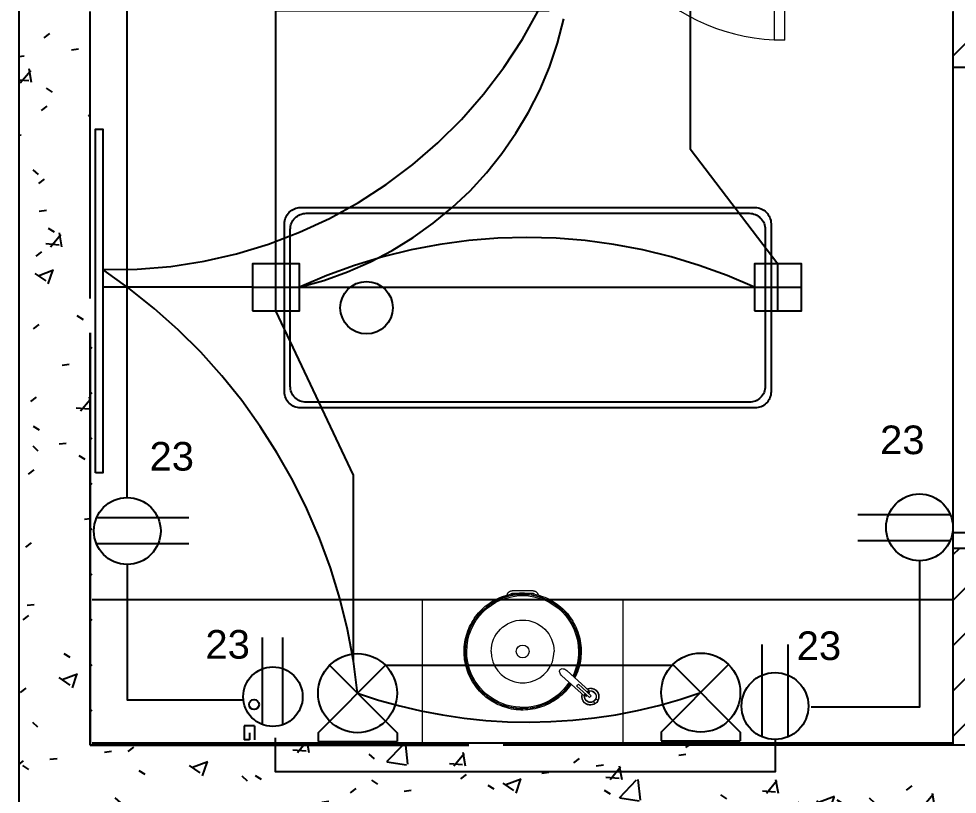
# Model space of a CAD drawing. Header units: inches. Extents: x 131 to 82119, y 71 to 16923.
# Drawn here: x 264.333 to 267.613, y 164.698 to 167.407 of the extents above; entities that cross this region are included whole.
import ezdxf
from ezdxf.enums import TextEntityAlignment as Align

# ---------------------------------------------------------------- set-up
doc = ezdxf.new("R2010")
doc.units = ezdxf.units.IN
doc.header["$MEASUREMENT"] = 0
doc.linetypes.add('HIDDEN', pattern=[9.525, 6.35, -3.175])
for name, color, linetype, lineweight in [('A-DOOR-____-MCUT', 31, 'Continuous', 18), ('A-DOOR-____-OTLN', 31, 'Continuous', 18), ('A-DOOR-FRAM-MCUT', 31, 'Continuous', 18), ('DUCTO-PARED O TECHO', 7, 'Continuous', 25), ('P-SANR-FIXT-OTLN', 6, 'Continuous', 18), ('SIMBOLOGIA', 150, 'Continuous', 25)]:
    doc.layers.add(name, color=color, linetype=linetype, lineweight=lineweight)
for name, color, linetype in [('Arquitectonico', 253, 'Continuous'), ('BLOQUES TOMAS Y LUCES', 140, 'Continuous'), ('LAMPARAS', 20, 'Continuous'), ('LUCES Y TOMAS', 5, 'Continuous'), ('Retorno', 5, 'HIDDEN')]:
    doc.layers.add(name, color=color, linetype=linetype)
doc.styles.get("Standard").update_dxf_attribs({"font": 'arial.ttf'})
pattern_1 = [(50, (280.8748, 170.8237), (0.546432, -0.047308), [0.057, -0.629]), (355, (280.8748, 170.8237), (-0.105429, 0.57337), [0.046, -0.503]), (100.451, (280.9208, 170.8197), (0.440955, 0.525708), [0.049, -0.534]), (46.184, (280.8748, 170.9757), (0.813123, -0.12606), [0.086, -0.943]), (96.636, (280.9428, 170.9657), (0.711995, 0.742252), [0.073, -0.801]), (351.184, (280.8748, 170.9757), (0.71223, 0.742616), [0.069, -0.754]), (21, (280.9508, 170.9377), (0.454985, -0.306292), [0.057, -0.629]), (326, (280.9508, 170.9377), (0.185766, 0.552594), [0.046, -0.503]), (71.451, (280.9888, 170.9127), (0.640536, 0.246016), [0.049, -0.534]), (37.5, (280.87478, 170.82372), (0.009206, 0.2541166), [0.025, -0.472, 0.025, -0.485, -0.505]), (37.5, (280.87478, 170.82372), (0.009206, 0.2541166), [-1.007, 0.025, -0.48]), (7.5, (280.87478, 170.82372), (0.2004608, 0.3007382), [0.025, -0.266, 0.025, -0.46, -0.192]), (7.5, (280.87478, 170.82372), (0.2004608, 0.3007382), [-0.776, 0.025, -0.167]), (327.5, (280.70478, 170.82372), (0.406483, -0.0170776), [0.025, -0.165, 0.025, -0.569, -0.789]), (327.5, (280.70478, 170.82372), (0.406483, -0.0170776), [-0.785, 0.025, -0.764]), (317.5, (280.62878, 170.82372), (0.4439987, 0.076008), [0.025, -0.223, 0.025, -0.37, -0.56]), (317.5, (280.62878, 170.82372), (0.4439987, 0.076008), [-0.642, 0.025, -0.535])]
pattern_2 = [(45, (280.87478, 170.82372), (-0.07919596, 0.07919596), [])]

# ---------------------------------------------------------------- blocks, each defined once
blk = doc.blocks.new('Single_Sink_Vanity_15616 - 500x700mm-1458960-ARQ-SS')
at = {"layer": 'P-SANR-FIXT-OTLN'}
for p, q in [((0.035, 0.2825), (-0.035, 0.2825)), ((-0.035, 0.2725), (-0.017, 0.2725)), ((0.017, 0.2725), (0.035, 0.2725)), ((-0.0961, 0.25), (-0.35, 0.25)), ((-0.35, 0.25), (-0.35, -0.25)), ((0.35, 0.25), (0.0961, 0.25)), ((0.35, -0.25), (0.35, 0.25)), ((-0.154, 0.0036), (-0.2324, -0.067)), ((-0.2157, -0.0856), (-0.1373, -0.015)), ((-0.1953, -0.0448), (-0.2395, -0.0846)), ((-0.2339, -0.0907), (-0.1898, -0.051)), ((-0.2568, -0.0957), (-0.2626, -0.1009)), ((-0.2339, -0.0907), (-0.2395, -0.0846)), ((-0.2533, -0.1112), (-0.2475, -0.106)), ((-0.35, -0.25), (0.35, -0.25))]:
    blk.add_line(p, q, dxfattribs=at)
at = {"layer": 'P-SANR-FIXT-OTLN', "flags": 128}
for points in [[(0.2047, 0.07), (0.2045, 0.0782), (0.204, 0.0864), (0.2032, 0.0945), (0.202, 0.1026), (0.2006, 0.1107), (0.1988, 0.1186), (0.1967, 0.1266), (0.1943, 0.1344), (0.1915, 0.1421), (0.1885, 0.1497), (0.1852, 0.1572), (0.1815, 0.1645), (0.1776, 0.1717), (0.1734, 0.1787), (0.1689, 0.1856), (0.1641, 0.1922), (0.1591, 0.1987), (0.1539, 0.2049), (0.1483, 0.211), (0.1426, 0.2168), (0.1366, 0.2224), (0.1304, 0.2277), (0.124, 0.2328), (0.1174, 0.2376), (0.1106, 0.2422), (0.1036, 0.2465), (0.0965, 0.2505), (0.0892, 0.2542), (0.0817, 0.2576), (0.0742, 0.2607), (0.0665, 0.2636), (0.0587, 0.2661), (0.0508, 0.2682), (0.0428, 0.2701), (0.0348, 0.2717), (0.0267, 0.2729), (0.0186, 0.2738), (0.0104, 0.2744), (0.0022, 0.2746), (-0.006, 0.2746), (-0.0142, 0.2742), (-0.0223, 0.2734), (-0.0304, 0.2724), (-0.0385, 0.271), (-0.0465, 0.2693), (-0.0544, 0.2673), (-0.0623, 0.2649), (-0.07, 0.2623), (-0.0777, 0.2593), (-0.0852, 0.2561), (-0.0925, 0.2525), (-0.0998, 0.2487), (-0.1068, 0.2446), (-0.1137, 0.2401), (-0.1204, 0.2355), (-0.127, 0.2305), (-0.1333, 0.2253), (-0.1394, 0.2199), (-0.1453, 0.2142), (-0.1509, 0.2082), (-0.1563, 0.2021), (-0.1615, 0.1957), (-0.1664, 0.1892), (-0.171, 0.1824), (-0.1754, 0.1755), (-0.1794, 0.1684), (-0.1832, 0.1611), (-0.1867, 0.1537), (-0.1899, 0.1462), (-0.1928, 0.1386), (-0.1954, 0.1308), (-0.1977, 0.1229), (-0.1996, 0.115), (-0.2013, 0.107), (-0.2026, 0.0989), (-0.2036, 0.0908), (-0.2043, 0.0826), (-0.2046, 0.0744), (-0.2047, 0.07)], [(0.1997, 0.07), (0.1995, 0.078), (0.199, 0.086), (0.1982, 0.0939), (0.1971, 0.1018), (0.1957, 0.1097), (0.1939, 0.1175), (0.1919, 0.1252), (0.1895, 0.1328), (0.1869, 0.1403), (0.1839, 0.1477), (0.1806, 0.155), (0.1771, 0.1622), (0.1733, 0.1692), (0.1692, 0.1761), (0.1648, 0.1827), (0.1601, 0.1892), (0.1552, 0.1955), (0.1501, 0.2016), (0.1447, 0.2075), (0.1391, 0.2132), (0.1333, 0.2187), (0.1272, 0.2239), (0.121, 0.2288), (0.1145, 0.2336), (0.1079, 0.238), (0.1011, 0.2422), (0.0941, 0.2461), (0.087, 0.2497), (0.0797, 0.253), (0.0723, 0.2561), (0.0648, 0.2588), (0.0572, 0.2613), (0.0495, 0.2634), (0.0418, 0.2652), (0.0339, 0.2667), (0.026, 0.2679), (0.0181, 0.2688), (0.0101, 0.2694), (0.0022, 0.2696), (-0.0058, 0.2696), (-0.0138, 0.2692), (-0.0218, 0.2685), (-0.0297, 0.2674), (-0.0375, 0.2661), (-0.0454, 0.2644), (-0.0531, 0.2625), (-0.0608, 0.2602), (-0.0683, 0.2576), (-0.0758, 0.2547), (-0.0831, 0.2515), (-0.0903, 0.2481), (-0.0973, 0.2443), (-0.1042, 0.2403), (-0.1109, 0.236), (-0.1175, 0.2314), (-0.1239, 0.2266), (-0.13, 0.2215), (-0.136, 0.2162), (-0.1417, 0.2106), (-0.1472, 0.2049), (-0.1525, 0.1989), (-0.1575, 0.1927), (-0.1623, 0.1863), (-0.1668, 0.1797), (-0.1711, 0.1729), (-0.1751, 0.166), (-0.1788, 0.1589), (-0.1822, 0.1517), (-0.1853, 0.1443), (-0.1881, 0.1369), (-0.1906, 0.1293), (-0.1929, 0.1216), (-0.1948, 0.1139), (-0.1964, 0.1061), (-0.1977, 0.0982), (-0.1986, 0.0902), (-0.1993, 0.0823), (-0.1996, 0.0743), (-0.1997, 0.07)], [(-0.035, 0.2825), (-0.0358, 0.2825), (-0.0366, 0.2824), (-0.0374, 0.2824), (-0.0382, 0.2822), (-0.039, 0.2821), (-0.0398, 0.2819), (-0.0405, 0.2817), (-0.0413, 0.2815), (-0.042, 0.2812), (-0.0428, 0.2809), (-0.0435, 0.2806), (-0.0442, 0.2802), (-0.0449, 0.2799), (-0.0456, 0.2794), (-0.0463, 0.279), (-0.0469, 0.2785), (-0.0476, 0.2781), (-0.0482, 0.2775), (-0.0488, 0.277), (-0.0493, 0.2764), (-0.0499, 0.2758), (-0.0504, 0.2752), (-0.0509, 0.2746), (-0.0514, 0.274), (-0.0518, 0.2733), (-0.0522, 0.2726), (-0.0526, 0.2719), (-0.053, 0.2712), (-0.0533, 0.2705), (-0.0536, 0.2697), (-0.0539, 0.269), (-0.0542, 0.2682), (-0.0544, 0.2675), (-0.0546, 0.2667)], [(-0.0493, 0.2764), (-0.0499, 0.2758), (-0.0504, 0.2752), (-0.0509, 0.2746), (-0.0514, 0.274), (-0.0518, 0.2733), (-0.0522, 0.2726), (-0.0526, 0.2719), (-0.053, 0.2712), (-0.0533, 0.2705), (-0.0536, 0.2697), (-0.0539, 0.269), (-0.0542, 0.2682), (-0.0544, 0.2675), (-0.0546, 0.2667)], [(-0.035, 0.2825), (-0.0358, 0.2825), (-0.0366, 0.2824), (-0.0374, 0.2824), (-0.0382, 0.2822), (-0.039, 0.2821), (-0.0398, 0.2819), (-0.0405, 0.2817), (-0.0413, 0.2815), (-0.042, 0.2812), (-0.0428, 0.2809), (-0.0435, 0.2806), (-0.0442, 0.2802), (-0.0449, 0.2799), (-0.0456, 0.2794), (-0.0463, 0.279), (-0.0469, 0.2785), (-0.0476, 0.2781), (-0.0482, 0.2775), (-0.0488, 0.277)], [(-0.042, 0.2697), (-0.0417, 0.2699), (-0.0414, 0.2702), (-0.0411, 0.2705), (-0.0407, 0.2707), (-0.0404, 0.2709), (-0.0401, 0.2711), (-0.0397, 0.2713), (-0.0394, 0.2715), (-0.039, 0.2717), (-0.0386, 0.2718), (-0.0382, 0.272), (-0.0379, 0.2721), (-0.0375, 0.2722), (-0.0371, 0.2723), (-0.0367, 0.2724), (-0.0363, 0.2724), (-0.0359, 0.2725), (-0.0355, 0.2725), (-0.0351, 0.2725), (-0.035, 0.2725)], [(0.0489, 0.2768), (0.0483, 0.2774), (0.0477, 0.2779), (0.0471, 0.2784), (0.0465, 0.2789), (0.0458, 0.2793), (0.0451, 0.2797), (0.0444, 0.2801), (0.0437, 0.2805), (0.043, 0.2808), (0.0422, 0.2811), (0.0415, 0.2814), (0.0407, 0.2817), (0.04, 0.2819), (0.0392, 0.2821), (0.0384, 0.2822), (0.0376, 0.2823), (0.0368, 0.2824), (0.036, 0.2825), (0.0352, 0.2825), (0.035, 0.2825)], [(0.0546, 0.2665), (0.0544, 0.2673), (0.0542, 0.268), (0.054, 0.2688), (0.0537, 0.2695), (0.0534, 0.2703), (0.0531, 0.271), (0.0527, 0.2717), (0.0524, 0.2724), (0.0519, 0.2731), (0.0515, 0.2738), (0.051, 0.2744), (0.0506, 0.2751), (0.05, 0.2757), (0.0495, 0.2763), (0.0489, 0.2768), (0.0483, 0.2774), (0.0477, 0.2779), (0.0471, 0.2784), (0.0465, 0.2789), (0.0458, 0.2793), (0.0451, 0.2797), (0.0444, 0.2801), (0.0437, 0.2805), (0.043, 0.2808), (0.0422, 0.2811), (0.0415, 0.2814), (0.0407, 0.2817), (0.04, 0.2819), (0.0392, 0.2821), (0.0384, 0.2822), (0.0376, 0.2823), (0.0368, 0.2824), (0.036, 0.2825), (0.0352, 0.2825), (0.035, 0.2825)], [(0.035, 0.2725), (0.0354, 0.2725), (0.0358, 0.2725), (0.0362, 0.2724), (0.0366, 0.2724), (0.037, 0.2723), (0.0374, 0.2722), (0.0378, 0.2721), (0.0381, 0.272), (0.0385, 0.2719), (0.0389, 0.2717), (0.0393, 0.2715), (0.0396, 0.2714), (0.04, 0.2712), (0.0403, 0.271), (0.0406, 0.2708), (0.041, 0.2705), (0.0413, 0.2703), (0.0416, 0.27), (0.0419, 0.2697), (0.0422, 0.2695)], [(0.0546, 0.2665), (0.0544, 0.2673), (0.0542, 0.268), (0.054, 0.2688), (0.0537, 0.2695), (0.0534, 0.2703), (0.0531, 0.271), (0.0527, 0.2717), (0.0524, 0.2724), (0.0519, 0.2731), (0.0515, 0.2738), (0.051, 0.2744), (0.0506, 0.2751), (0.05, 0.2757), (0.0495, 0.2763)], [(-0.2047, 0.07), (-0.2045, 0.0618), (-0.204, 0.0536), (-0.2032, 0.0455), (-0.202, 0.0374), (-0.2006, 0.0293), (-0.1988, 0.0214), (-0.1967, 0.0134), (-0.1943, 0.0056), (-0.1915, -0.0021), (-0.1885, -0.0097), (-0.1852, -0.0172), (-0.1825, -0.0224)], [(-0.1997, 0.07), (-0.1995, 0.062), (-0.199, 0.054), (-0.1982, 0.0461), (-0.1971, 0.0382), (-0.1957, 0.0303), (-0.1939, 0.0225), (-0.1919, 0.0148), (-0.1895, 0.0072), (-0.1869, -0.0003), (-0.1839, -0.0077), (-0.1806, -0.015), (-0.1787, -0.019)], [(-0.1699, -0.044), (-0.1689, -0.0456), (-0.1641, -0.0522), (-0.1591, -0.0587), (-0.1539, -0.0649), (-0.1483, -0.071), (-0.1426, -0.0768), (-0.1366, -0.0824), (-0.1304, -0.0877), (-0.124, -0.0928), (-0.1174, -0.0976), (-0.1106, -0.1022), (-0.1036, -0.1065), (-0.0965, -0.1105), (-0.0892, -0.1142), (-0.0817, -0.1176), (-0.0742, -0.1207), (-0.0665, -0.1236), (-0.0587, -0.1261), (-0.0508, -0.1282), (-0.0428, -0.1301), (-0.0348, -0.1317), (-0.0267, -0.1329), (-0.0186, -0.1338), (-0.0104, -0.1344), (-0.0022, -0.1346), (0.006, -0.1346), (0.0142, -0.1342), (0.0223, -0.1334), (0.0304, -0.1324), (0.0385, -0.131), (0.0465, -0.1293), (0.0544, -0.1273), (0.0623, -0.1249), (0.07, -0.1223), (0.0777, -0.1193), (0.0852, -0.1161), (0.0925, -0.1125), (0.0998, -0.1087), (0.1068, -0.1046), (0.1137, -0.1001), (0.1204, -0.0955), (0.127, -0.0905), (0.1333, -0.0853), (0.1394, -0.0799), (0.1453, -0.0742), (0.1509, -0.0682), (0.1563, -0.0621), (0.1615, -0.0557), (0.1664, -0.0492), (0.171, -0.0424), (0.1754, -0.0355), (0.1794, -0.0284), (0.1832, -0.0211), (0.1867, -0.0137), (0.1899, -0.0062), (0.1928, 0.0014), (0.1954, 0.0092), (0.1977, 0.0171), (0.1996, 0.025), (0.2013, 0.033), (0.2026, 0.0411), (0.2036, 0.0492), (0.2043, 0.0574), (0.2046, 0.0656), (0.2047, 0.07)], [(-0.1662, -0.0406), (-0.1648, -0.0427), (-0.1601, -0.0492), (-0.1552, -0.0555), (-0.1501, -0.0616), (-0.1447, -0.0675), (-0.1391, -0.0732), (-0.1333, -0.0787), (-0.1272, -0.0839), (-0.121, -0.0888), (-0.1145, -0.0936), (-0.1079, -0.098), (-0.1011, -0.1022), (-0.0941, -0.1061), (-0.087, -0.1097), (-0.0797, -0.113), (-0.0723, -0.1161), (-0.0648, -0.1188), (-0.0572, -0.1213), (-0.0495, -0.1234), (-0.0418, -0.1252), (-0.0339, -0.1267), (-0.026, -0.1279), (-0.0181, -0.1288), (-0.0101, -0.1294), (-0.0022, -0.1296), (0.0058, -0.1296), (0.0138, -0.1292), (0.0218, -0.1285), (0.0297, -0.1274), (0.0375, -0.1261), (0.0454, -0.1244), (0.0531, -0.1225), (0.0608, -0.1202), (0.0683, -0.1176), (0.0758, -0.1147), (0.0831, -0.1115), (0.0903, -0.1081), (0.0973, -0.1043), (0.1042, -0.1003), (0.1109, -0.096), (0.1175, -0.0914), (0.1239, -0.0866), (0.13, -0.0815), (0.136, -0.0762), (0.1417, -0.0706), (0.1472, -0.0649), (0.1525, -0.0589), (0.1575, -0.0527), (0.1623, -0.0463), (0.1668, -0.0397), (0.1711, -0.0329), (0.1751, -0.026), (0.1788, -0.0189), (0.1822, -0.0117), (0.1853, -0.0043), (0.1881, 0.0031), (0.1906, 0.0107), (0.1929, 0.0184), (0.1948, 0.0261), (0.1964, 0.0339), (0.1977, 0.0418), (0.1986, 0.0498), (0.1993, 0.0577), (0.1996, 0.0657), (0.1997, 0.07)], [(0.1099, 0.07), (0.1084, 0.0519), (0.1039, 0.0343), (0.0966, 0.0177), (0.0867, 0.0025), (0.0744, -0.0108), (0.0601, -0.022), (0.0441, -0.0306), (0.027, -0.0365), (0.0091, -0.0395), (-0.0091, -0.0395), (-0.027, -0.0365), (-0.0441, -0.0306), (-0.0601, -0.022), (-0.0744, -0.0108), (-0.0867, 0.0025), (-0.0966, 0.0177), (-0.1039, 0.0343), (-0.1084, 0.0519), (-0.11, 0.07)], [(-0.1314, 0.0071), (-0.1333, 0.0087), (-0.1357, 0.0097), (-0.1385, 0.0101), (-0.1415, 0.0099), (-0.1447, 0.0092), (-0.1479, 0.0078), (-0.1511, 0.0059), (-0.154, 0.0036)], [(-0.1373, -0.015), (-0.1346, -0.0123), (-0.1325, -0.0094), (-0.1308, -0.0063), (-0.1297, -0.0032), (-0.1292, -0.0002), (-0.1293, 0.0026), (-0.1301, 0.0051), (-0.1314, 0.0071)], [(-0.2256, -0.0609), (-0.2266, -0.0605), (-0.2276, -0.0602), (-0.2288, -0.0598), (-0.2299, -0.0595), (-0.231, -0.0593), (-0.2321, -0.0591), (-0.2333, -0.0589), (-0.2344, -0.0588), (-0.2356, -0.0587), (-0.2368, -0.0587), (-0.2379, -0.0587), (-0.2391, -0.0588), (-0.2402, -0.0589), (-0.2414, -0.0591), (-0.2425, -0.0593), (-0.2436, -0.0596), (-0.2448, -0.0599), (-0.2459, -0.0602), (-0.247, -0.0606), (-0.248, -0.061), (-0.2491, -0.0615), (-0.2501, -0.062), (-0.2512, -0.0626), (-0.2521, -0.0632), (-0.2531, -0.0638), (-0.2541, -0.0645), (-0.255, -0.0652), (-0.2559, -0.0659), (-0.2567, -0.0667), (-0.2575, -0.0675), (-0.2583, -0.0684), (-0.2591, -0.0693), (-0.2598, -0.0702), (-0.2605, -0.0711), (-0.2611, -0.0721), (-0.2617, -0.0731), (-0.2623, -0.0741), (-0.2628, -0.0751), (-0.2633, -0.0762), (-0.2637, -0.0772), (-0.2641, -0.0783), (-0.2645, -0.0794), (-0.2648, -0.0805), (-0.265, -0.0817), (-0.2653, -0.0828), (-0.2654, -0.084), (-0.2656, -0.0851), (-0.2656, -0.0863), (-0.2657, -0.0874), (-0.2657, -0.0886), (-0.2656, -0.0897), (-0.2655, -0.0909), (-0.2653, -0.092), (-0.2651, -0.0932), (-0.2649, -0.0943), (-0.2646, -0.0954), (-0.2643, -0.0966), (-0.2639, -0.0976), (-0.2635, -0.0987), (-0.263, -0.0998), (-0.2625, -0.1008)], [(-0.1898, -0.051), (-0.1904, -0.0494), (-0.1912, -0.0479), (-0.1924, -0.0466), (-0.1937, -0.0456), (-0.1953, -0.0448)], [(-0.2245, -0.0712), (-0.2252, -0.0708), (-0.2259, -0.0703), (-0.2266, -0.0699), (-0.2273, -0.0695), (-0.228, -0.0692), (-0.2288, -0.0688), (-0.2295, -0.0685), (-0.2303, -0.0683), (-0.2311, -0.068), (-0.2319, -0.0678), (-0.2327, -0.0676), (-0.2335, -0.0675), (-0.2343, -0.0674), (-0.2351, -0.0673), (-0.2359, -0.0672), (-0.2367, -0.0672), (-0.2376, -0.0672), (-0.2384, -0.0673), (-0.2392, -0.0674), (-0.24, -0.0675), (-0.2408, -0.0676), (-0.2416, -0.0678), (-0.2424, -0.068), (-0.2432, -0.0683), (-0.2439, -0.0686), (-0.2447, -0.0689), (-0.2455, -0.0692), (-0.2462, -0.0696), (-0.2469, -0.07), (-0.2476, -0.0704), (-0.2483, -0.0708), (-0.2489, -0.0713), (-0.2496, -0.0718), (-0.2502, -0.0723), (-0.2508, -0.0729), (-0.2514, -0.0735), (-0.252, -0.0741), (-0.2525, -0.0747), (-0.253, -0.0753), (-0.2535, -0.076), (-0.2539, -0.0767), (-0.2544, -0.0774), (-0.2548, -0.0781), (-0.2551, -0.0788), (-0.2555, -0.0796), (-0.2558, -0.0803), (-0.2561, -0.0811), (-0.2563, -0.0819), (-0.2565, -0.0826), (-0.2567, -0.0834), (-0.2569, -0.0842), (-0.257, -0.0851), (-0.2571, -0.0859), (-0.2571, -0.0867), (-0.2571, -0.0875), (-0.2571, -0.0883), (-0.2571, -0.0891), (-0.257, -0.0899), (-0.2569, -0.0908), (-0.2568, -0.0916)], [(-0.2249, -0.0716), (-0.2255, -0.0711), (-0.2262, -0.0707), (-0.2269, -0.0703), (-0.2276, -0.0699), (-0.2283, -0.0695), (-0.2291, -0.0692), (-0.2298, -0.0689), (-0.2306, -0.0686), (-0.2313, -0.0684), (-0.2321, -0.0682), (-0.2329, -0.068), (-0.2337, -0.0679), (-0.2345, -0.0678), (-0.2353, -0.0677), (-0.2361, -0.0676), (-0.2369, -0.0676), (-0.2377, -0.0676), (-0.2385, -0.0677), (-0.2393, -0.0678), (-0.2401, -0.0679), (-0.2409, -0.068), (-0.2417, -0.0682), (-0.2425, -0.0684), (-0.2433, -0.0687), (-0.244, -0.0689), (-0.2448, -0.0692), (-0.2455, -0.0696), (-0.2463, -0.0699), (-0.247, -0.0703), (-0.2477, -0.0707), (-0.2483, -0.0712), (-0.249, -0.0717), (-0.2496, -0.0722), (-0.2502, -0.0727), (-0.2508, -0.0732), (-0.2514, -0.0738), (-0.252, -0.0744), (-0.2525, -0.075), (-0.253, -0.0756), (-0.2535, -0.0763), (-0.2539, -0.077), (-0.2543, -0.0776), (-0.2547, -0.0784), (-0.2551, -0.0791), (-0.2554, -0.0798), (-0.2557, -0.0806), (-0.256, -0.0813), (-0.2563, -0.0821), (-0.2565, -0.0829), (-0.2567, -0.0837), (-0.2568, -0.0844), (-0.2569, -0.0852), (-0.257, -0.0861), (-0.2571, -0.0869), (-0.2571, -0.0877), (-0.2571, -0.0885), (-0.257, -0.0893), (-0.257, -0.0901), (-0.2569, -0.0909), (-0.2567, -0.0917), (-0.2566, -0.0925), (-0.2564, -0.0933), (-0.2561, -0.094), (-0.2559, -0.0948), (-0.2556, -0.0956), (-0.2552, -0.0963), (-0.2549, -0.097), (-0.2545, -0.0977), (-0.2541, -0.0984), (-0.2537, -0.0991), (-0.2532, -0.0998), (-0.2527, -0.1004), (-0.2522, -0.101), (-0.2519, -0.1014)], [(-0.2562, -0.0939), (-0.2559, -0.0947), (-0.2556, -0.0955), (-0.2553, -0.0962), (-0.2549, -0.097), (-0.2545, -0.0977), (-0.2541, -0.0984), (-0.2537, -0.0991), (-0.2532, -0.0997), (-0.2527, -0.1004), (-0.2522, -0.101), (-0.2519, -0.1014)], [(-0.253, -0.1116), (-0.252, -0.1123), (-0.251, -0.1128), (-0.25, -0.1134), (-0.249, -0.1139), (-0.2479, -0.1144), (-0.2468, -0.1148), (-0.2458, -0.1152), (-0.2446, -0.1155), (-0.2435, -0.1158), (-0.2424, -0.1161), (-0.2413, -0.1163), (-0.2401, -0.1164), (-0.239, -0.1166), (-0.2378, -0.1166), (-0.2366, -0.1166), (-0.2355, -0.1166), (-0.2343, -0.1165), (-0.2332, -0.1164), (-0.232, -0.1163), (-0.2309, -0.1161), (-0.2298, -0.1158), (-0.2286, -0.1155), (-0.2275, -0.1152), (-0.2264, -0.1148), (-0.2254, -0.1143), (-0.2243, -0.1139), (-0.2233, -0.1133), (-0.2222, -0.1128), (-0.2213, -0.1122), (-0.2203, -0.1115), (-0.2193, -0.1109), (-0.2184, -0.1102), (-0.2175, -0.1094), (-0.2167, -0.1086), (-0.2159, -0.1078), (-0.2151, -0.107), (-0.2143, -0.1061), (-0.2136, -0.1052), (-0.2129, -0.1042), (-0.2123, -0.1033), (-0.2117, -0.1023), (-0.2111, -0.1013), (-0.2106, -0.1002), (-0.2101, -0.0992), (-0.2097, -0.0981), (-0.2093, -0.097), (-0.2089, -0.0959), (-0.2086, -0.0948), (-0.2084, -0.0937), (-0.2081, -0.0925), (-0.208, -0.0914), (-0.2078, -0.0902), (-0.2078, -0.0891), (-0.2077, -0.0879), (-0.2077, -0.0868), (-0.2078, -0.0856), (-0.2079, -0.0845), (-0.2081, -0.0833), (-0.2083, -0.0822), (-0.2085, -0.081), (-0.2088, -0.0799)], [(-0.2519, -0.1014), (-0.2513, -0.102), (-0.2508, -0.1025), (-0.2502, -0.1031), (-0.2496, -0.1036), (-0.2489, -0.1041), (-0.2483, -0.1045), (-0.2476, -0.105), (-0.2469, -0.1054), (-0.2462, -0.1058), (-0.2454, -0.1061), (-0.2447, -0.1065), (-0.244, -0.1068), (-0.2432, -0.107), (-0.2424, -0.1073), (-0.2416, -0.1075), (-0.2409, -0.1077), (-0.2401, -0.1078), (-0.2393, -0.1079), (-0.2385, -0.108), (-0.2376, -0.108), (-0.2368, -0.108), (-0.236, -0.108), (-0.2352, -0.108), (-0.2344, -0.1079), (-0.2336, -0.1078), (-0.2328, -0.1076), (-0.232, -0.1075), (-0.2313, -0.1072), (-0.2305, -0.107), (-0.2297, -0.1067), (-0.229, -0.1064), (-0.2282, -0.1061), (-0.2275, -0.1057), (-0.2268, -0.1054), (-0.2261, -0.1049), (-0.2254, -0.1045), (-0.2248, -0.104), (-0.2241, -0.1035), (-0.2235, -0.103), (-0.2229, -0.1025), (-0.2224, -0.1019), (-0.2218, -0.1013), (-0.2213, -0.1007), (-0.2208, -0.1), (-0.2203, -0.0994), (-0.2199, -0.0987), (-0.2194, -0.098), (-0.219, -0.0973), (-0.2187, -0.0966), (-0.2183, -0.0959), (-0.218, -0.0951), (-0.2178, -0.0944), (-0.2175, -0.0936), (-0.2173, -0.0928), (-0.2171, -0.092), (-0.217, -0.0912), (-0.2168, -0.0904), (-0.2168, -0.0896), (-0.2167, -0.0888), (-0.2167, -0.088), (-0.2167, -0.0872), (-0.2167, -0.0864), (-0.2168, -0.0856), (-0.2169, -0.0848), (-0.217, -0.084), (-0.2172, -0.0832), (-0.2174, -0.0824), (-0.2176, -0.0816), (-0.2179, -0.0809), (-0.2182, -0.0801), (-0.2185, -0.0794), (-0.2189, -0.0787), (-0.2193, -0.0779)], [(-0.2326, -0.0676), (-0.2305, -0.0682), (-0.2283, -0.069), (-0.2263, -0.0701)], [(-0.2232, -0.103), (-0.2226, -0.1025), (-0.222, -0.1019), (-0.2214, -0.1013), (-0.2209, -0.1007), (-0.2204, -0.1), (-0.2199, -0.0994), (-0.2195, -0.0987), (-0.219, -0.098), (-0.2186, -0.0973), (-0.2183, -0.0965), (-0.2179, -0.0958), (-0.2176, -0.095), (-0.2173, -0.0943), (-0.2171, -0.0935), (-0.2169, -0.0927), (-0.2167, -0.0919), (-0.2165, -0.0911), (-0.2164, -0.0903), (-0.2163, -0.0895), (-0.2163, -0.0887), (-0.2163, -0.0879), (-0.2163, -0.087), (-0.2163, -0.0862), (-0.2164, -0.0854), (-0.2165, -0.0846), (-0.2166, -0.0838), (-0.2168, -0.083), (-0.217, -0.0822), (-0.2172, -0.0814), (-0.2175, -0.0806), (-0.2178, -0.0799), (-0.2181, -0.0791), (-0.2185, -0.0784), (-0.2189, -0.0777)], [(-0.2181, -0.0792), (-0.2173, -0.0813), (-0.2167, -0.0835), (-0.2163, -0.0857)], [(-0.2519, -0.1014), (-0.2513, -0.102), (-0.2508, -0.1025), (-0.2501, -0.1031), (-0.2495, -0.1036), (-0.2489, -0.1041), (-0.2482, -0.1046), (-0.2475, -0.105), (-0.2468, -0.1054), (-0.2461, -0.1058), (-0.2454, -0.1062), (-0.2446, -0.1065), (-0.2439, -0.1068), (-0.2431, -0.1071), (-0.2423, -0.1073), (-0.2415, -0.1075), (-0.2407, -0.1077), (-0.2399, -0.1079), (-0.2391, -0.108), (-0.2383, -0.1081), (-0.2375, -0.1081), (-0.2367, -0.1081), (-0.2358, -0.1081), (-0.235, -0.1081), (-0.2342, -0.108), (-0.2334, -0.1079), (-0.2326, -0.1077), (-0.2318, -0.1075), (-0.231, -0.1073), (-0.2302, -0.1071), (-0.2295, -0.1068), (-0.2287, -0.1065), (-0.2279, -0.1062), (-0.2272, -0.1058), (-0.2265, -0.1054), (-0.2258, -0.105), (-0.2251, -0.1045), (-0.2245, -0.104), (-0.2238, -0.1035)]]:
    blk.add_lwpolyline(points, dxfattribs=at)
at = {"layer": 'P-SANR-FIXT-OTLN'}
for centre, radius, start, end in [((0, 0.07), 0.1953, 360, 180), ((0, 0.07), 0.2005, 50.9343, 128.8145), ((0, 0.07), 0.2005, 131.6832, 141.9231), ((0, 0.07), 0.2005, 38.0769, 48.1935), ((0, 0.07), 0.2005, 148.8462, 180), ((0, 0.07), 0.1099, 0, 180), ((0, 0.07), 0.2005, 0, 31.1538), ((0, 0.07), 0.2005, 180, 206.4934), ((0, 0.07), 0.1953, 180, 205.9973), ((0, 0.07), 0.1953, 213.416, 360), ((0, 0.07), 0.0225, 0, 180), ((0, 0.07), 0.0225, 180, 0), ((0, 0.07), 0.2005, 328.8462, 0), ((-0.2367, -0.0877), 0.03, 132, 312), ((-0.2367, -0.0877), 0.03, 66.8172, 132), ((0, 0.07), 0.2005, 218.0769, 228.1935), ((0, 0.07), 0.2005, 311.6832, 321.9231), ((-0.2563, -0.0962), 0.000762, 52.3065, 132.8002), ((-0.2563, -0.0962), 0.000762, 25.4752, 132.8002), ((-0.2367, -0.0877), 0.02, 55.1754, 222), ((-0.237, -0.0872), 0.0206, 205.1897, 238.8002), ((-0.2367, -0.0877), 0.02, 222, 28.8246), ((-0.2317, -0.0737), 0.0015, 132, 147), ((-0.2317, -0.0737), 0.0015, 87, 132), ((-0.2317, -0.0737), 0.0015, 252, 267), ((-0.2369, -0.0878), 0.0157, 58.7869, 68.9188), ((-0.2317, -0.0737), 0.0015, 297, 312), ((-0.2317, -0.0737), 0.0015, 312, 57), ((-0.2223, -0.0842), 0.0015, 177, 192), ((-0.2223, -0.0842), 0.0015, 132, 147), ((-0.2223, -0.0842), 0.0015, 27, 132), ((-0.2369, -0.0878), 0.0157, 17.882, 25.2131), ((-0.2369, -0.0878), 0.0157, 8.3249, 12.6673), ((-0.2223, -0.0842), 0.0015, 312, 357), ((-0.2367, -0.0877), 0.03, 312, 17.1828), ((0, 0.07), 0.2005, 230.9343, 308.8145), ((-0.2621, -0.1015), 0.000762, 132.7892, 209.8131), ((-0.2367, -0.0869), 0.03, 209.8131, 234.1869), ((-0.2538, -0.1106), 0.000762, 234.1869, 311.2108), ((-0.248, -0.1054), 0.000762, 311.1998, 351.5499), ((-0.248, -0.1054), 0.000762, 311.1998, 351.5499)]:
    blk.add_arc(centre, radius, start, end, dxfattribs=at)
for start_param, end_param in [(0, 0.226445), (5.225863, 6.283185), (3.141593, 4.198915), (2.915148, 3.141593)]:
    blk.add_ellipse((-0.224, -0.0763), major_axis=(-0.00836, 0.00929), ratio=0.224951, start_param=start_param, end_param=end_param, dxfattribs=at)
for points, knots in [([(-0.2307, -0.0748), (-0.2309, -0.075), (-0.2312, -0.0751), (-0.2316, -0.0752), (-0.2319, -0.0752), (-0.2323, -0.0751), (-0.2327, -0.0749), (-0.233, -0.0745), (-0.2332, -0.0741), (-0.2332, -0.0737), (-0.2332, -0.0734), (-0.2331, -0.0729), (-0.2329, -0.0727), (-0.2327, -0.0726)], [-1, -1, -1, -1, -0.833333, -0.791667, -0.75, -0.666667, -0.555556, -0.444444, -0.333333, -0.277778, -0.222222, -0.111111, 0, 0, 0, 0]), ([(-0.2327, -0.0726), (-0.2325, -0.0724), (-0.2322, -0.0722), (-0.2319, -0.0722), (-0.2316, -0.0722), (-0.2312, -0.0722), (-0.2308, -0.0725), (-0.2304, -0.0729), (-0.2303, -0.0733), (-0.2302, -0.0736), (-0.2302, -0.074), (-0.2304, -0.0744), (-0.2306, -0.0747), (-0.2307, -0.0748)], [-1, -1, -1, -1, -0.833333, -0.791667, -0.75, -0.666667, -0.555556, -0.444444, -0.333333, -0.277778, -0.222222, -0.111111, 0, 0, 0, 0]), ([(-0.2263, -0.0701), (-0.2264, -0.07), (-0.2266, -0.0699), (-0.227, -0.0697), (-0.2276, -0.0694), (-0.2281, -0.0691), (-0.2286, -0.0689), (-0.2291, -0.0687), (-0.2295, -0.0685), (-0.2299, -0.0684), (-0.2302, -0.0683), (-0.2305, -0.0682), (-0.2308, -0.0681), (-0.2312, -0.068), (-0.2317, -0.0678), (-0.2322, -0.0677), (-0.2325, -0.0677), (-0.2326, -0.0676)], [0.3643786, 0.3643786, 0.3643786, 0.3643786, 0.375, 0.4166667, 0.4583333, 0.5, 0.5416667, 0.5833333, 0.625, 0.6666667, 0.6875, 0.7083333, 0.75, 0.7916667, 0.8333333, 0.9166667, 1, 1, 1, 1]), ([(-0.2212, -0.0853), (-0.2214, -0.0854), (-0.2217, -0.0856), (-0.2221, -0.0857), (-0.2224, -0.0857), (-0.2228, -0.0856), (-0.2232, -0.0854), (-0.2235, -0.085), (-0.2237, -0.0845), (-0.2238, -0.084), (-0.2236, -0.0835), (-0.2234, -0.0832), (-0.2233, -0.0831)], [-1, -1, -1, -1, -0.888889, -0.777778, -0.722222, -0.666667, -0.555556, -0.444444, -0.333333, -0.222222, -0.111111, 0, 0, 0, 0]), ([(-0.2233, -0.0831), (-0.2232, -0.083), (-0.223, -0.0829), (-0.2228, -0.0828), (-0.2226, -0.0827), (-0.2224, -0.0827), (-0.2221, -0.0827), (-0.2218, -0.0827), (-0.2216, -0.0829), (-0.2213, -0.083), (-0.221, -0.0834), (-0.2208, -0.0839), (-0.2207, -0.0844), (-0.2209, -0.0849), (-0.2211, -0.0852), (-0.2212, -0.0853)], [-1, -1, -1, -1, -0.916667, -0.875, -0.833333, -0.791667, -0.75, -0.666667, -0.611111, -0.555556, -0.444444, -0.333333, -0.222222, -0.111111, 0, 0, 0, 0]), ([(-0.2163, -0.0857), (-0.2163, -0.0856), (-0.2164, -0.0853), (-0.2165, -0.0848), (-0.2165, -0.0843), (-0.2166, -0.0839), (-0.2167, -0.0835), (-0.2168, -0.083), (-0.2169, -0.0826), (-0.217, -0.0821), (-0.2172, -0.0816), (-0.2174, -0.081), (-0.2176, -0.0805), (-0.2178, -0.0799), (-0.218, -0.0795), (-0.2181, -0.0793), (-0.2181, -0.0792)], [0, 0, 0, 0, 0.0833333, 0.1666667, 0.2083333, 0.25, 0.2916667, 0.3333333, 0.375, 0.4166667, 0.4583333, 0.5, 0.5416667, 0.5833333, 0.625, 0.6354224, 0.6354224, 0.6354224, 0.6354224])]:
    blk.add_open_spline(points, degree=3, knots=knots, dxfattribs=at)
for points in [[(-0.2263, -0.0701), (-0.2257, -0.0704), (-0.2252, -0.0708), (-0.2246, -0.0712)], [(-0.219, -0.0774), (-0.2187, -0.078), (-0.2184, -0.0786), (-0.2181, -0.0792)]]:
    blk.add_open_spline(points, degree=3, dxfattribs=at)
blk = doc.blocks.new('Puertas Revit Lisas - 0_75  x 2_70-1759836-ARQ-SS')
at = {"layer": 'A-DOOR-____-MCUT'}
for p, q in [((0.315, -0.056825), (0.35, -0.056825)), ((0.315, -0.756825), (0.315, -0.056825)), ((0.35, -0.056825), (0.35, -0.756825)), ((0.35, -0.756825), (0.315, -0.756825))]:
    blk.add_line(p, q, dxfattribs=at)
at = {"layer": 'A-DOOR-____-OTLN'}
blk.add_arc((0.35, -0.056825), 0.7, 180, 270, dxfattribs=at)
at = {"layer": 'A-DOOR-FRAM-MCUT'}
for p, q in [((-0.375, 0.063175), (-0.35, 0.063175)), ((-0.375, -0.056825), (-0.375, 0.063175)), ((-0.35, 0.063175), (-0.35, -0.056825)), ((0.35, 0.063175), (0.375, 0.063175)), ((0.35, -0.056825), (0.35, 0.063175)), ((0.375, 0.063175), (0.375, -0.056825)), ((-0.35, -0.056825), (-0.375, -0.056825)), ((0.375, -0.056825), (0.35, -0.056825))]:
    blk.add_line(p, q, dxfattribs=at)
blk = doc.blocks.new('TOMA')
at = {"layer": 'SIMBOLOGIA'}
for p, q in [((-0.0301, 0.2165), (-0.0301, 0.0062)), ((0.0294, 0.2165), (0.0294, 0.1463)), ((0.0294, 0.1463), (0.0294, 0.0059))]:
    blk.add_line(p, q, dxfattribs=at)
blk.add_circle((0, 0.0761), 0.0761, dxfattribs=at)
blk = doc.blocks.new('LUZAP')
at = {"layer": 'SIMBOLOGIA'}
for p, q in [((-0.09, 0.02), (0.0636, 0.1736)), ((-0.0636, 0.1736), (0.09, 0.02)), ((-0.09, 0.02), (-0.09, 0)), ((-0.09, 0), (0.09, 0)), ((0.09, 0.02), (0.09, 0))]:
    blk.add_line(p, q, dxfattribs=at)
blk.add_circle((0, 0.11), 0.09, dxfattribs=at)
blk = doc.blocks.new('TOMA GFCI')
at = {"layer": 'BLOQUES TOMAS Y LUCES'}
for p, q in [((-0.0076, 0.044), (-0.3947, 0.044)), ((-0.0084, -0.0462), (-0.3947, -0.0462)), ((-0.003, -0.0813), (0.0598, -0.0813)), ((-0.003, -0.0813), (-0.003, -0.1274)), ((0.0284, -0.1043), (0.0598, -0.1043)), ((0.0598, -0.1043), (0.0598, -0.1274)), ((-0.003, -0.1274), (0.0598, -0.1274))]:
    blk.add_line(p, q, dxfattribs=at)
for centre, radius in [((-0.1319, 0), 0.1319), ((-0.0971, -0.0838), 0.0221)]:
    blk.add_circle(centre, radius, dxfattribs=at)

msp = doc.modelspace()

# ---------------------------------------------------------------- hatches: boundary and pattern name
at = {"layer": 'Arquitectonico'}
h = msp.add_hatch(dxfattribs=at)
h.set_pattern_fill('FP_2', color=256, angle=360, style=0, pattern_type=2)
h.set_pattern_definition(pattern_1)
h.paths.add_polyline_path([(264.3333, 164.8696), (264.5833, 164.8696), (264.5833, 169.9026), (264.3333, 169.9026), (264.3333, 165.7189)], flags=0)
h = msp.add_hatch(dxfattribs=at)
h.set_pattern_fill('FP_1', color=256, angle=360, style=0, pattern_type=2)
h.set_pattern_definition([(45, (282.57852, 168.31807), (-0.079196, 0.079196), [])])
h.paths.add_polyline_path([(267.7179, 165.5575), (267.5979, 165.5575), (267.5979, 164.9012), (267.7179, 164.9012)])
h.paths.add_polyline_path([(267.5979, 167.2375), (267.7179, 167.2375), (267.7179, 167.5519), (267.5979, 167.5519)])
h = msp.add_hatch(dxfattribs=at)
h.set_pattern_fill('FP_1', color=256, angle=360, style=0, pattern_type=2)
h.set_pattern_definition(pattern_2)
h.paths.add_polyline_path([(264.5833, 164.8766), (264.5903, 164.8766), (264.5903, 166.31), (264.5833, 166.31), (264.5833, 165.7189)], flags=0)
h = msp.add_hatch(dxfattribs=at)
h.set_pattern_fill('FP_2', color=256, angle=360, style=0, pattern_type=2)
h.set_pattern_definition(pattern_1)
h.paths.add_polyline_path([(264.3333, 164.6196), (267.4679, 164.6196), (267.4679, 164.8696), (264.3333, 164.8696), (264.3333, 164.8216)], flags=0)
h = msp.add_hatch(dxfattribs=at)
h.set_pattern_fill('FP_1', color=256, angle=360, style=0, pattern_type=2)
h.set_pattern_definition(pattern_2)
h.paths.add_polyline_path([(267.5979, 164.8696), (267.5979, 164.8766), (264.5833, 164.8766), (264.5833, 164.8696), (265.7693, 164.8696)])
h = msp.add_hatch(dxfattribs=at)
h.set_pattern_fill('FP_2', color=256, angle=360, style=0, pattern_type=2)
h.set_pattern_definition(pattern_1)
h.paths.add_polyline_path([(267.7179, 160.0222), (267.7179, 164.8696), (267.4679, 164.8696), (267.4679, 160.0222)], flags=0)

# ---------------------------------------------------------------- linework, layer by layer
msp.add_line((267.5979, 164.8766), (264.5903, 164.8766))
for p, q in [((264.3333, 169.9026), (264.3333, 164.6196)), ((264.5833, 166.43), (264.5833, 167.4319)), ((267.5979, 167.4319), (267.5979, 164.8696)), ((267.5979, 167.2375), (267.7179, 167.2375)), ((264.5833, 164.8696), (264.5833, 166.31)), ((264.5833, 166.31), (264.5833, 164.8696)), ((267.5979, 165.5575), (267.7179, 165.5575)), ((267.5979, 165.3766), (264.5903, 165.3766)), ((265.9059, 164.8696), (264.5833, 164.8696)), ((264.5833, 164.8696), (265.9059, 164.8696)), ((267.5979, 164.8766), (264.5903, 164.8766)), ((267.7179, 164.8696), (266.0259, 164.8696))]:
    msp.add_line(p, q, dxfattribs=at)
for points in [[(265.3181, 166.7473), (266.9061, 166.7473, -0.414214), (266.9621, 166.6913), (266.9621, 166.1033, -0.414214), (266.9061, 166.0473), (265.3181, 166.0473, -0.414214), (265.2621, 166.1033), (265.2621, 166.6913, -0.414214)], [(265.3381, 166.7273), (266.8861, 166.7273, -0.414214), (266.9421, 166.6713), (266.9421, 166.1233, -0.414214), (266.8861, 166.0673), (265.3381, 166.0673, -0.414214), (265.2821, 166.1233), (265.2821, 166.6713, -0.414214)]]:
    msp.add_lwpolyline(points, format="xyb", close=True, dxfattribs=at)
msp.add_circle((265.5486, 166.3973), 0.0916, dxfattribs=at)
at = {"layer": 'DUCTO-PARED O TECHO'}
for points in [[(266.6794, 168.3315), (266.6794, 166.953), (266.9863, 166.5513)], [(264.7125, 165.7344), (264.7125, 168.2599), (264.9418, 168.2599)], [(265.2322, 166.5513), (265.2322, 167.4359), (266.1866, 167.4359)], [(265.1498, 166.4689), (264.6271, 166.4689)], [(265.3146, 166.4689), (266.9039, 166.4689)], [(265.5029, 165.1603), (265.5029, 165.813), (265.2322, 166.3866)], [(267.8476, 165.8299), (267.8476, 165.6105), (267.5963, 165.6105)], [(264.7125, 165.5008), (264.7125, 165.0272), (265.1145, 165.0272)], [(267.4811, 165.5132), (267.4811, 165.0018), (267.1027, 165.0018)], [(265.615, 165.1485), (266.6206, 165.1485)], [(266.9761, 164.8892), (266.9761, 164.7762), (265.2303, 164.7762), (265.2303, 164.8948)]]:
    msp.add_lwpolyline(points, dxfattribs=at)
at = {"layer": 'LAMPARAS'}
for p, q in [((265.3146, 166.5513), (265.1498, 166.5513)), ((265.1498, 166.5513), (265.1498, 166.3866)), ((265.2322, 166.3866), (265.2322, 166.5513)), ((267.0686, 166.5513), (266.9039, 166.5513)), ((266.9039, 166.5513), (266.9039, 166.3866)), ((266.9863, 166.3866), (266.9863, 166.5513)), ((265.1498, 166.4689), (265.3146, 166.4689)), ((266.9039, 166.4689), (267.0686, 166.4689)), ((265.1498, 166.3866), (265.3146, 166.3866)), ((266.9039, 166.3866), (267.0686, 166.3866))]:
    msp.add_line(p, q, dxfattribs=at)
for points in [[(264.6011, 165.821), (264.6011, 167.021), (264.6271, 167.021), (264.6271, 165.821)], [(265.1498, 166.3866), (265.3146, 166.3866), (265.3146, 166.5513), (265.1498, 166.5513)], [(266.9039, 166.3866), (267.0686, 166.3866), (267.0686, 166.5513), (266.9039, 166.5513)]]:
    msp.add_lwpolyline(points, close=True, dxfattribs=at)
at = {"layer": 'Retorno'}
for centre, radius, start, end in [((264.6669, 168.196), 1.6659, 268.6309, 333.0277), ((265.0205, 167.6828), 1.249, 283.6169, 347.2377), ((266.1092, 164.74), 1.9028, 65.3142, 114.6858), ((263.4908, 164.8394), 2.0376, 5.9581, 56.1029), ((266.1139, 166.7603), 1.8106, 250.7619, 289.4408)]:
    msp.add_arc(centre, radius, start, end, dxfattribs=at)

# ---------------------------------------------------------------- block references
at = {"layer": 'Arquitectonico'}
msp.add_blockref('Puertas Revit Lisas - 0_75  x 2_70-1759836-ARQ-SS', (266.6593, 168.0887), dxfattribs=at)
at = {"layer": 'Arquitectonico', "xscale": -1}
msp.add_blockref('Single_Sink_Vanity_15616 - 500x700mm-1458960-ARQ-SS', (266.0941, 165.1266), dxfattribs=at)
at = {"layer": 'LUCES Y TOMAS', "color": 3, "xscale": 0.7874015748031495, "yscale": 0.7874015748031495, "rotation": 270}
msp.add_blockref('TOMA GFCI', (265.2215, 164.9348), dxfattribs=at)
at = {"layer": 'SIMBOLOGIA', "xscale": 1.534310573126468, "yscale": 1.534310573126468, "zscale": 1.534310573126468}
for p, rotation in [((264.5957, 165.6176), 270), ((267.5979, 165.63), 90)]:
    msp.add_blockref('TOMA', p, dxfattribs=dict(at, rotation=rotation))
for name, p in [('TOMA', (266.9761, 164.8892)), ('LUZAP', (265.5173, 164.8821)), ('LUZAP', (266.7165, 164.8842))]:
    msp.add_blockref(name, p, dxfattribs=at)

# ---------------------------------------------------------------- texts
for p in [(267.421, 165.8859), (264.8679, 165.8285), (265.0633, 165.1715), (267.1295, 165.1667)]:
    msp.add_text('23', height=0.1).set_placement(p, align=Align.CENTER)

doc.saveas('drawing.dxf')
